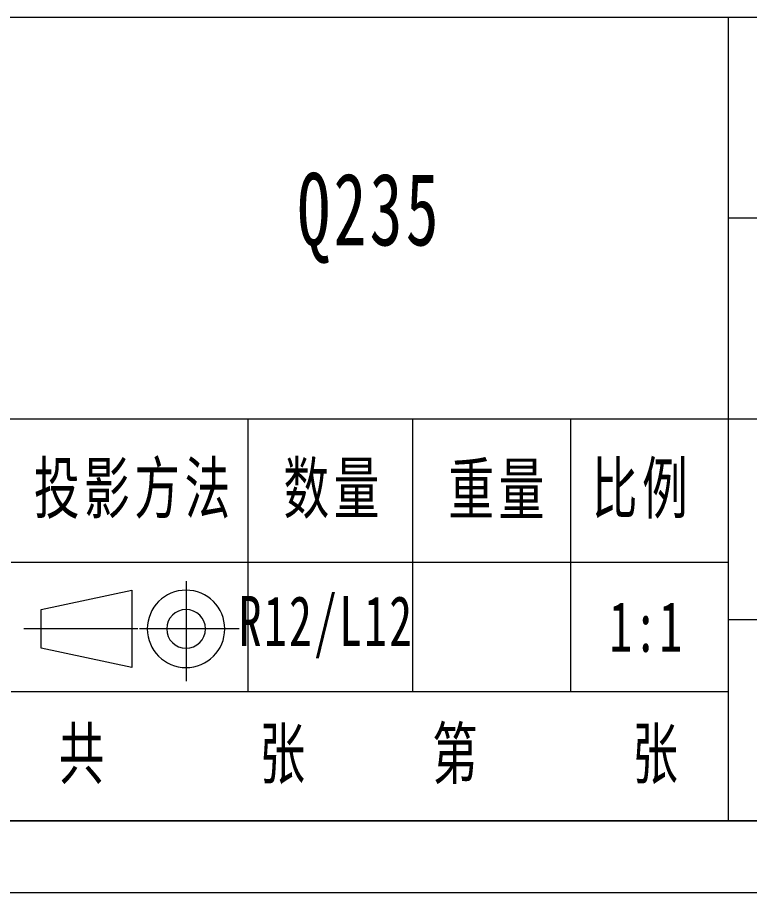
# Model space of a CAD drawing. Header units: millimetres. Extents: x -15766 to 80009, y -9701 to 15159.
# Drawn here: x -14469.8 to -14418.8, y 13253.7 to 13314.7 of the extents above; entities that cross this region are included whole.
import ezdxf

# ---------------------------------------------------------------- set-up
doc = ezdxf.new("R2010")
doc.units = ezdxf.units.MM
doc.linetypes.add('CENTER-HOKUTO_1', pattern=[16, 13, -1, 1, -1])
for name, color, linetype, lineweight in [('CDRAFT0', 7, 'Continuous', 18), ('title_frame', 7, 'Continuous', 18), ('尺寸线层', 3, 'Continuous', 18), ('粗实线层_1', 7, 'Continuous', 15), ('细实线层', 7, 'Continuous', 18)]:
    doc.layers.add(name, color=color, linetype=linetype, lineweight=lineweight)
doc.styles.add('标准', font='', dxfattribs={"width": 0.667})
doc.styles.get('标准').set_extended_font_data('宋体')

# ---------------------------------------------------------------- blocks, each defined once
blk = doc.blocks.new('*X589')
at = {"layer": 'CDRAFT0'}
blk.add_line((0, 0), (420, 0), dxfattribs=at)
at = {"layer": '粗实线层_1'}
blk.add_line((25, 5), (415, 5), dxfattribs=at)

msp = doc.modelspace()

# ---------------------------------------------------------------- linework, layer by layer
at = {"layer": '粗实线层_1'}
for p, q in [((-14370.29167, 13314.73384), (-14550.29167, 13314.73384)), ((-14420.29167, 13314.73384), (-14420.29167, 13258.73384)), ((-14370.29167, 13300.73384), (-14420.29167, 13300.73384)), ((-14420.29167, 13286.73384), (-14550.29167, 13286.73384)), ((-14453.79167, 13286.73384), (-14453.79167, 13267.73384)), ((-14442.29167, 13286.73384), (-14442.29167, 13267.73384)), ((-14431.29167, 13286.73384), (-14431.29167, 13267.73384)), ((-14370.29167, 13286.73384), (-14420.29167, 13286.73384)), ((-14370.29167, 13272.73384), (-14420.29167, 13272.73384)), ((-14420.29167, 13267.73384), (-14470.29167, 13267.73384)), ((-14370.29167, 13258.73384), (-14550.29167, 13258.73384))]:
    msp.add_line(p, q, dxfattribs=at)
at = {"layer": '细实线层'}
msp.add_line((-14420.29167, 13276.73384), (-14470.29167, 13276.73384), dxfattribs=at)
at = {"layer": '细实线层', "color": 2, "linetype": 'CENTER-HOKUTO_1', "lineweight": 18}
for p, q in [((-14458.09355, 13275.43367), (-14458.09355, 13268.45687)), ((-14461.44364, 13272.11267), (-14469.40169, 13272.11267)), ((-14454.38121, 13272.11267), (-14461.33686, 13272.11267))]:
    msp.add_line(p, q, dxfattribs=at)
at = {"layer": '细实线层', "color": 3}
for p, q in [((-14468.19001, 13273.46267), (-14461.86296, 13274.81267)), ((-14461.86296, 13274.81267), (-14461.86296, 13269.41267)), ((-14468.19001, 13270.76267), (-14468.19001, 13273.46267)), ((-14461.86296, 13269.41267), (-14468.19001, 13270.76267))]:
    msp.add_line(p, q, dxfattribs=at)
for radius in [2.7, 1.35]:
    msp.add_arc((-14458.09355, 13272.11267), radius, 0, 359.9893827, dxfattribs=at)

# ---------------------------------------------------------------- block references
at = {"layer": 'title_frame'}
msp.add_blockref('*X589', (-14785.29167, 13253.73384), dxfattribs=at)

# ---------------------------------------------------------------- texts
at = {"layer": '尺寸线层', "attachment_point": 5, "line_spacing_factor": 1.15057, "style": '标准'}
for s, insert, char_height, width in [('{\\T1.1;Q235}', (-14445.29167, 13300.73384), 5.0503058, 29.4580043), ('\\T1.1;投影方法', (-14461.69668, 13281.73384), 3.5, 22), ('\\T1.1;数量', (-14447.79167, 13281.73384), 3.5, 22), ('\\T1.1;重量', (-14436.29167, 13281.73384), 3.5, 22), ('\\T1.1;比例', (-14426.29167, 13281.73384), 3.5, 22), ('{\\T1.1;R12/L12}', (-14448.29167, 13272.23384), 3.5, 11), ('\\T1.1;1:1', (-14425.95686, 13272.23384), 3.5, 10.6696195), ('\\T1.1;第', (-14439.18143, 13263.23384), 3.5, 8), ('\\T1.1;共', (-14465.22034, 13263.23384), 3.5, 8), ('\\T1.1;张', (-14451.22034, 13263.23384), 3.5, 8), ('\\T1.1;张', (-14425.22034, 13263.23384), 3.5, 8)]:
    msp.add_mtext(s, dxfattribs=dict(at, insert=insert, char_height=char_height, width=width))

doc.saveas('drawing.dxf')
